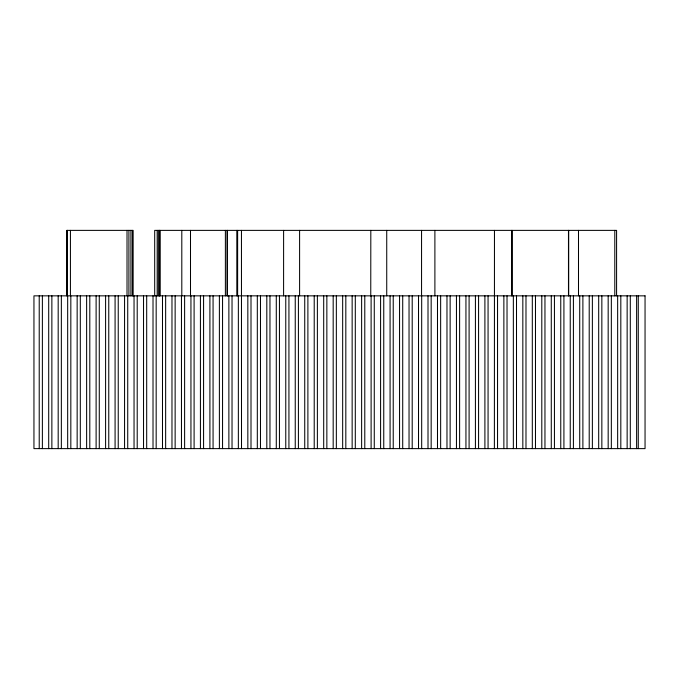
<?xml version="1.0" encoding="UTF-8"?>
<svg xmlns="http://www.w3.org/2000/svg" width="679" height="679" viewBox="0 0 679 679"><rect width="100%" height="100%" fill="white"/><g stroke="black" fill="none" stroke-linecap="round" stroke-linejoin="round"><path stroke-width="1.02" d="M638.277 295.849L638.277 448.624M636.622 295.849L636.622 448.624M630.299 295.849L630.299 448.624M627.141 295.849L627.141 448.624M620.818 295.849L620.818 448.624M617.652 295.849L617.652 448.624M616.583 295.849L616.583 230.376L154.693 230.376L154.693 295.849M614.792 230.376L614.792 295.849M611.338 295.849L611.338 448.624M608.172 295.849L608.172 448.624M601.849 295.849L601.849 448.624M598.691 295.849L598.691 448.624M592.368 295.849L592.368 448.624M589.211 295.849L589.211 448.624M582.888 295.849L582.888 448.624M579.722 295.849L579.722 448.624M578.5 230.376L578.5 295.849M573.407 295.849L573.407 448.624M570.241 295.849L570.241 448.624M568.696 230.376L568.696 295.849M568.476 230.376L568.476 295.849M563.918 295.849L563.918 448.624M560.761 295.849L560.761 448.624M554.437 295.849L554.437 448.624M551.28 295.849L551.28 448.624M544.957 295.849L544.957 448.624M541.8 295.849L541.8 448.624M535.476 295.849L535.476 448.624M532.311 295.849L532.311 448.624M525.987 295.849L525.987 448.624M522.83 295.849L522.83 448.624M516.507 295.849L516.507 448.624M513.349 295.849L513.349 448.624M512.025 230.376L512.025 295.849M511.873 230.376L511.873 295.849M507.026 295.849L507.026 448.624M503.869 295.849L503.869 448.624M497.546 295.849L497.546 448.624M494.465 230.376L494.38 448.624M488.065 295.849L488.065 448.624M484.899 295.849L484.899 448.624M478.576 295.849L478.576 448.624M475.419 295.849L475.419 448.624M469.096 295.849L469.096 448.624M465.938 295.849L465.938 448.624M459.615 295.849L459.615 448.624M456.449 295.849L456.449 448.624M450.135 295.849L450.135 448.624M446.969 295.849L446.969 448.624M440.646 295.849L440.646 448.624M437.488 295.849L437.488 448.624M434.891 230.376L434.891 295.849M431.165 295.849L431.165 448.624M428.008 295.849L428.008 448.624M421.684 295.849L421.684 448.624M421.557 230.376L421.557 295.849M418.519 295.849L418.519 448.624M412.204 295.849L412.204 448.624M409.038 295.849L409.038 448.624M402.715 295.849L402.715 448.624M399.558 295.849L399.558 448.624M393.234 295.849L393.234 448.624M390.077 295.849L390.077 448.624M386.733 230.376L386.733 295.849M383.754 295.849L383.754 448.624M380.588 295.849L380.588 448.624M374.273 295.849L374.273 448.624M371.107 295.849L371.107 448.624M370.819 230.376L370.759 295.849M364.784 295.849L364.784 448.624M361.627 295.849L361.627 448.624M355.304 295.849L355.304 448.624M352.146 295.849L352.146 448.624M345.823 295.849L345.823 448.624M342.666 295.849L342.666 448.624M336.343 295.849L336.343 448.624M333.177 295.849L333.177 448.624M326.854 295.849L326.854 448.624M323.696 295.849L323.696 448.624M317.373 295.849L317.373 448.624M314.216 295.849L314.216 448.624M307.893 295.849L307.893 448.624M304.735 295.849L304.735 448.624M299.6 230.376L299.6 295.849M298.412 295.849L298.412 448.624M295.246 295.849L295.246 448.624M288.931 295.849L288.931 448.624M285.766 295.849L285.766 448.624M283.61 230.376L283.593 295.849M279.442 295.849L279.442 448.624M276.285 295.849L276.285 448.624M269.962 295.849L269.962 448.624M266.805 295.849L266.805 448.624M260.481 295.849L260.481 448.624M257.316 295.849L257.316 448.624M251.001 295.849L251.001 448.624M247.835 295.849L247.835 448.624M241.452 230.376L241.512 448.624M238.354 295.849L238.354 448.624M237.625 230.376L237.625 295.849M236.827 230.376L236.827 295.849M232.031 295.849L232.031 448.624M228.874 295.849L228.874 448.624M227.287 230.376L227.287 295.849M227.193 230.376L227.193 295.849M225.386 230.376L225.386 295.849M222.551 295.849L222.551 448.624M219.385 295.849L219.385 448.624M213.07 295.849L213.07 448.624M209.904 295.849L209.904 448.624M203.581 295.849L203.581 448.624M200.424 295.849L200.424 448.624M194.101 295.849L194.101 448.624M190.943 295.849L190.943 448.624M190.502 230.376L190.502 295.849M184.62 295.849L184.62 448.624M181.802 230.376L181.802 295.849M181.463 295.849L181.463 448.624M175.14 295.849L175.14 448.624M171.974 295.849L171.974 448.624M165.651 295.849L165.651 448.624M162.493 295.849L162.493 448.624M159.981 230.376L159.981 295.849M159.709 230.376L159.709 295.849M159.506 230.376L159.506 295.849M158.368 230.376L158.368 295.849M157.172 230.376L157.172 295.849M156.17 295.849L156.17 448.624M153.013 295.849L153.013 448.624M146.689 295.849L146.689 448.624M143.532 295.849L143.532 448.624M137.209 295.849L137.209 448.624M134.043 295.849L134.043 448.624M133.143 295.849L133.143 230.376L66.797 230.376L66.797 295.849M132.397 230.376L132.397 295.849M130.911 230.376L130.911 295.849M128.908 230.376L128.908 295.849M127.728 295.849L127.728 448.624M127.015 230.376L127.015 295.849M124.563 295.849L124.563 448.624M118.239 295.849L118.239 448.624M115.082 295.849L115.082 448.624M108.759 295.849L108.759 448.624M105.601 295.849L105.601 448.624M99.278 295.849L99.278 448.624M96.112 295.849L96.112 448.624M89.798 295.849L89.798 448.624M86.632 295.849L86.632 448.624M80.309 295.849L80.309 448.624M77.151 295.849L77.151 448.624M70.828 295.849L70.828 448.624M70.429 230.376L70.429 295.849M67.671 295.849L67.671 448.624M67.323 230.376L67.323 295.849M67.145 230.376L67.145 295.849M61.348 295.849L61.348 448.624M58.182 295.849L58.182 448.624M51.867 295.849L51.867 448.624M48.701 295.849L48.701 448.624M42.378 295.849L42.378 448.624M39.221 295.849L39.221 448.624M645.05 295.849L33.95 295.849L33.95 448.624L645.05 448.624L645.05 295.849"/></g></svg>
